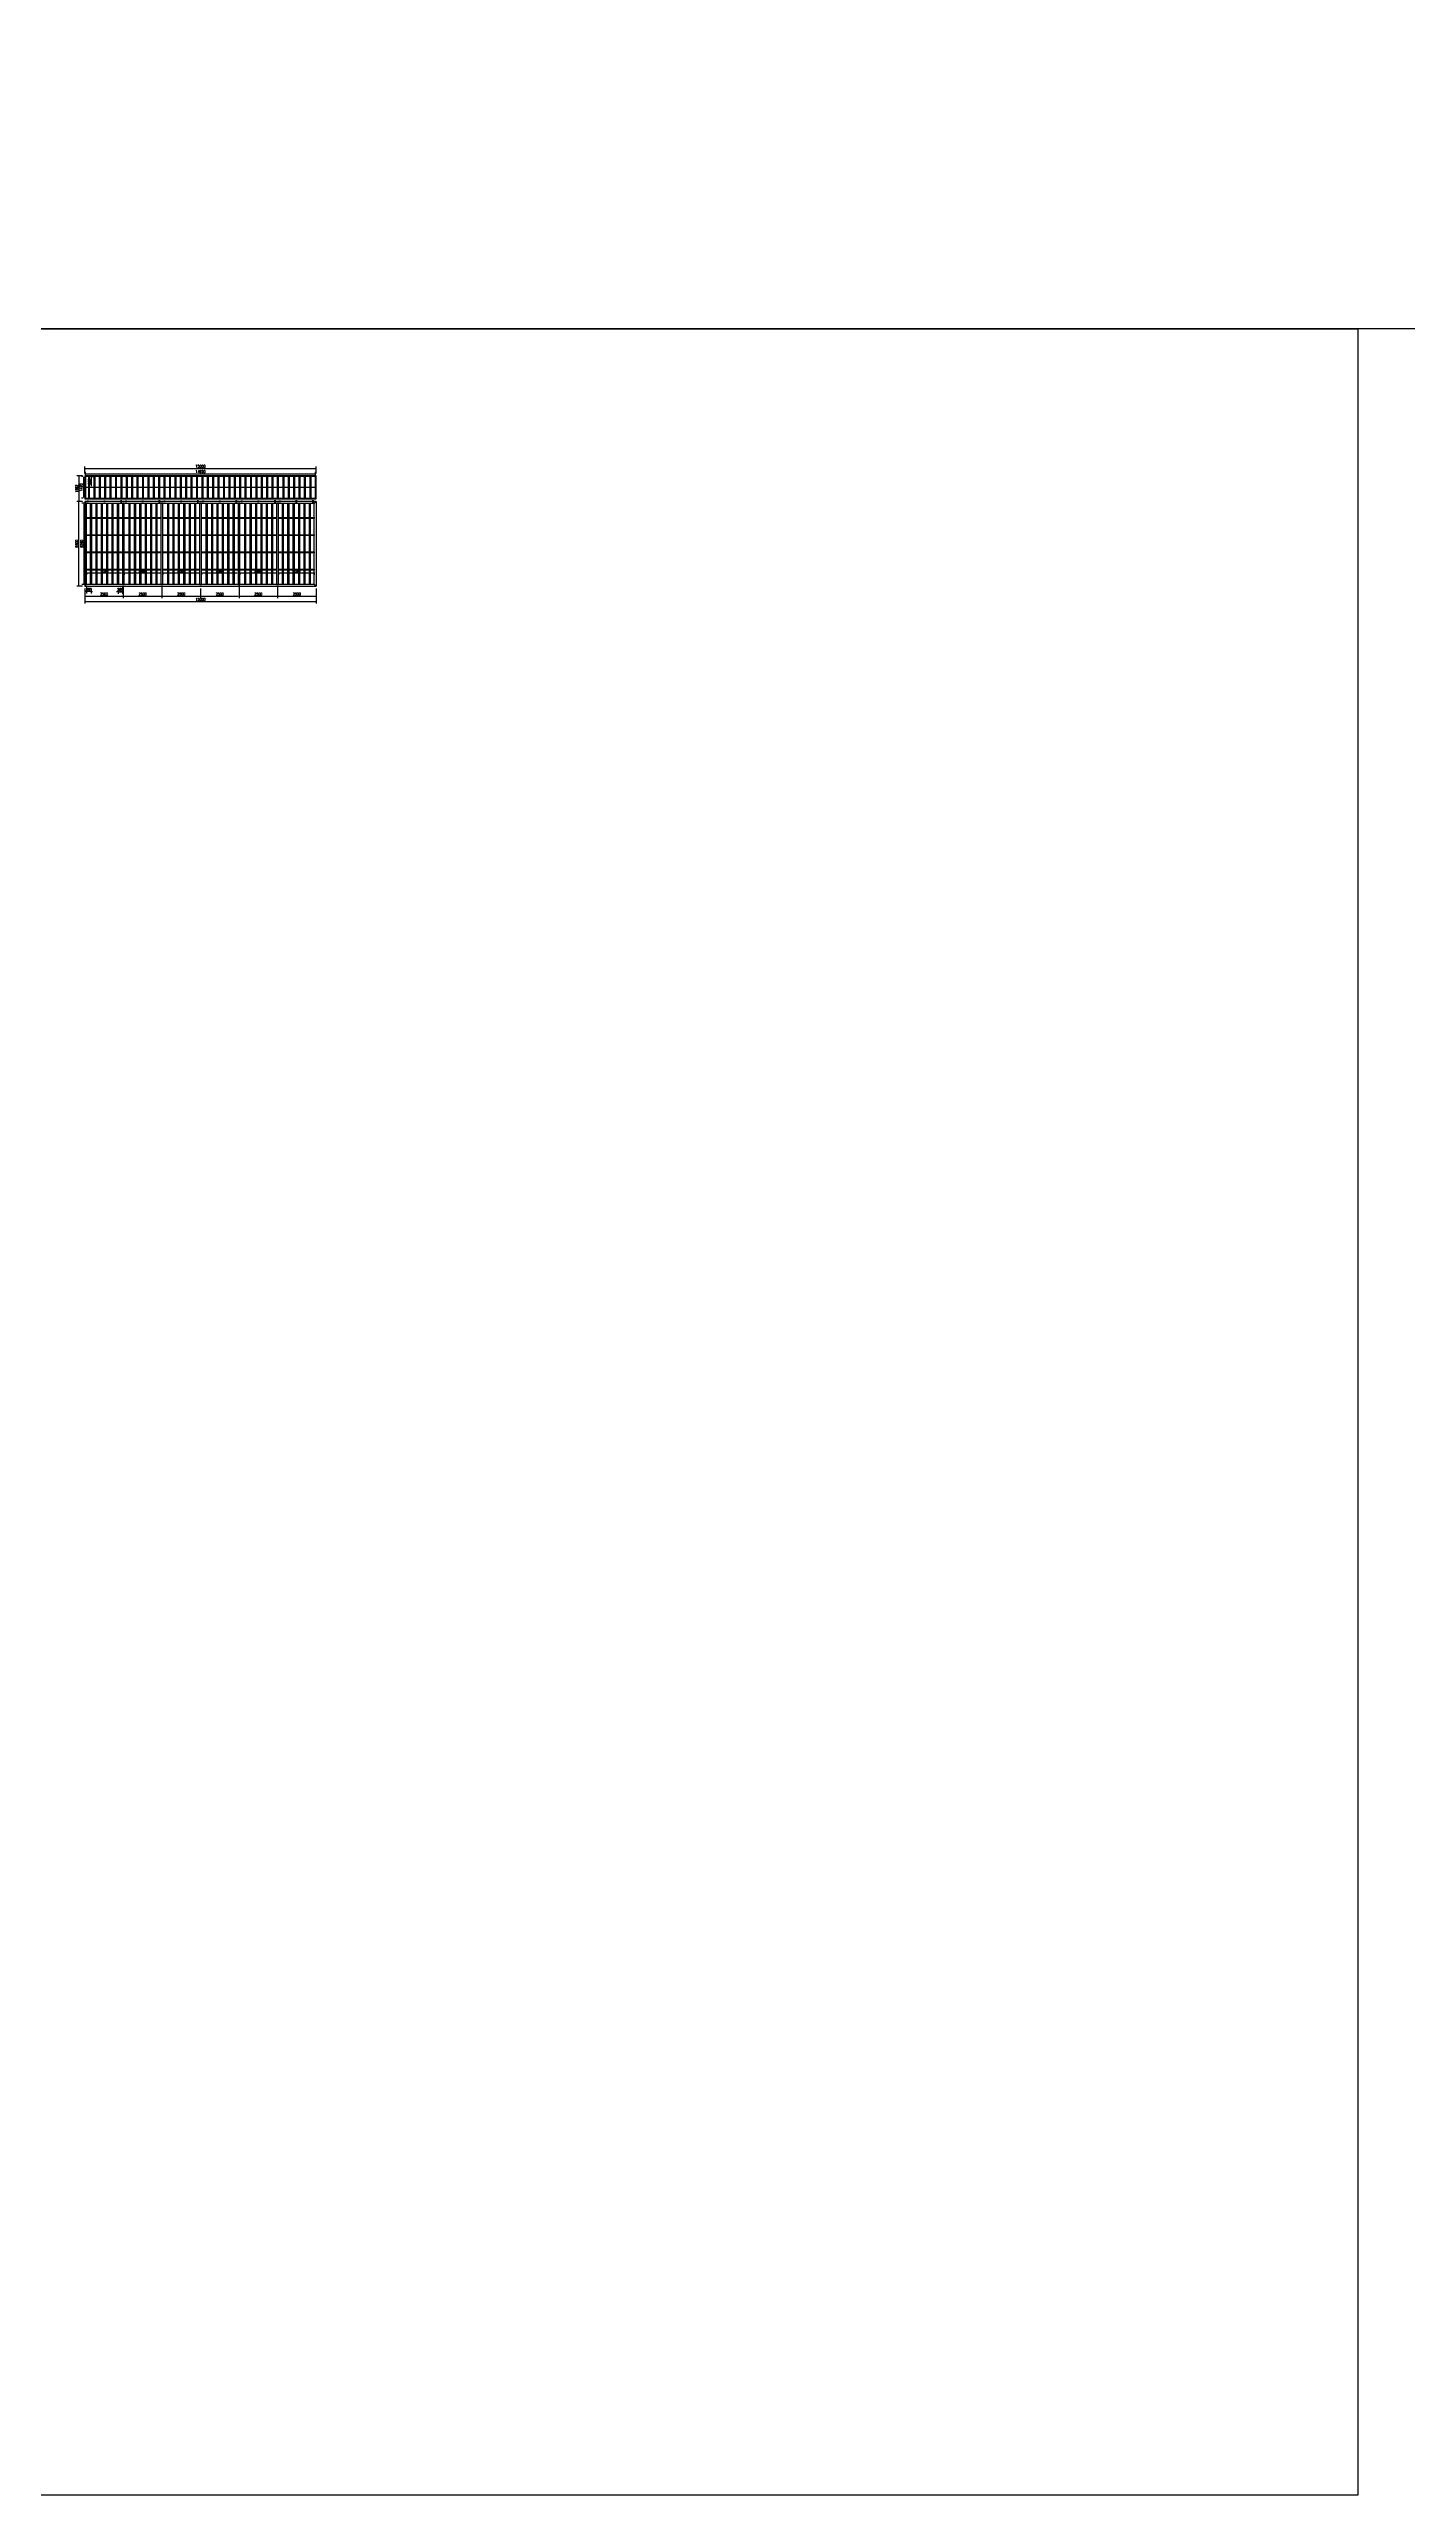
# Model space of a CAD drawing. Extents: x 833816 to 4746262, y -3629782 to -1973088.
# Drawn here: x 2510433 to 2598480, y -2713987 to -2555366 of the extents above; entities that cross this region are included whole.
import ezdxf

# ---------------------------------------------------------------- set-up
doc = ezdxf.new("R2010")
doc.units = 0
doc.header["$LTSCALE"] = 1000
doc.header["$MEASUREMENT"] = 0
doc.header["$PDMODE"] = 32
for name, color, linetype in [('L-TEXT文字标注', 7, 'Continuous'), ('W-STEEL_FRAME钢架', 3, 'Continuous'), ('W-STEEL_KEEL钢龙骨', 5, 'Continuous')]:
    doc.layers.add(name, color=color, linetype=linetype)
doc.styles.add('STANDARD_T3', font='simplex.shx', dxfattribs={"width": 0.7, "bigfont": 'gbcbig.shx'})
doc.dimstyles.new('W&&50', dxfattribs={"dimtxt": 175, "dimasz": 50, "dimexe": 125, "dimexo": 150, "dimgap": 50, "dimtad": 1, "dimdec": 0, "dimzin": 0, "dimdsep": 46, "dimtxsty": 'STANDARD_T3', "dimcen": 0.09, "dimclrd": 1, "dimclre": 1, "dimclrt": 7, "dimazin": 2, "dimtfac": 1, "dimtdec": 0, "dimtix": 1, "dimtmove": 2, "dimatfit": 3, "dimfxl": 100, "dimtolj": 1, "dimtzin": 0, "dimarcsym": 0})

# ---------------------------------------------------------------- blocks, each defined once
blk = doc.blocks.new('*D850')
at = {"layer": 'Defpoints', "color": 0, "transparency": 16777216}
for p in [(2512375, -2584708), (2512756, -2584708), (2512756, -2590208)]:
    blk.add_point(p, dxfattribs=at)
at = {"layer": 'W-STEEL_FRAME钢架', "color": 1, "lineweight": -2, "transparency": 16777216}
for p, q in [((2512606, -2584708), (2512250, -2584708)), ((2512375, -2590158), (2512375, -2584758)), ((2512606, -2590208), (2512250, -2590208))]:
    blk.add_line(p, q, dxfattribs=at)
at = {"layer": 'W-STEEL_FRAME钢架', "color": 1, "transparency": 16777216}
for points in [[(2512367, -2584758), (2512384, -2584758), (2512375, -2584708)], [(2512367, -2590158), (2512384, -2590158), (2512375, -2590208)]]:
    blk.add_solid(points, dxfattribs=at)
at = {"layer": 'W-STEEL_FRAME钢架', "color": 7, "transparency": 16777216, "insert": (2512238, -2587458), "char_height": 175, "attachment_point": 5, "rotation": 90, "style": 'STANDARD_T3'}
blk.add_mtext('\\A1;5500', dxfattribs=at)
blk = doc.blocks.new('*D851')
at = {"layer": 'Defpoints', "color": 0, "transparency": 16777216}
for p in [(2512876, -2590088), (2513161, -2590208), (2512876, -2590560)]:
    blk.add_point(p, dxfattribs=at)
at = {"layer": 'W-STEEL_FRAME钢架', "color": 1, "lineweight": -2, "transparency": 16777216}
for p, q in [((2512876, -2590238), (2512876, -2590685)), ((2512826, -2590560), (2512776, -2590560)), ((2513161, -2590560), (2512876, -2590560)), ((2513161, -2590358), (2513161, -2590685)), ((2513211, -2590560), (2513261, -2590560))]:
    blk.add_line(p, q, dxfattribs=at)
at = {"layer": 'W-STEEL_FRAME钢架', "color": 1, "transparency": 16777216}
for points in [[(2512826, -2590552), (2512826, -2590568), (2512876, -2590560)], [(2513211, -2590552), (2513211, -2590568), (2513161, -2590560)]]:
    blk.add_solid(points, dxfattribs=at)
at = {"layer": 'W-STEEL_FRAME钢架', "color": 7, "transparency": 16777216, "insert": (2513019, -2590422), "char_height": 175, "attachment_point": 5, "style": 'STANDARD_T3'}
blk.add_mtext('\\A1;285', dxfattribs=at)
blk = doc.blocks.new('*U846')
at = {"layer": 'W-STEEL_FRAME钢架'}
blk.add_lwpolyline([(-20, 710), (20, 710), (20, -710), (-20, -710)], close=True, dxfattribs=at)
blk = doc.blocks.new('*U847')
at = {"layer": 'W-STEEL_FRAME钢架', "color": 0, "linetype": 'ByBlock', "lineweight": -2, "transparency": 16777216}
for p in [(0, 0), (350, 0), (700, 0), (1050, 0), (1400, 0), (1750, 0), (2100, 0), (2450, 0), (2800, 0), (3150, 0), (3500, 0), (3850, 0), (4200, 0), (4550, 0), (4900, 0), (5250, 0), (5600, 0), (5950, 0), (6300, 0), (6650, 0), (7000, 0), (7350, 0), (7700, 0), (8050, 0), (8400, 0), (8750, 0), (9100, 0), (9450, 0), (9800, 0), (10150, 0), (10500, 0), (10850, 0), (11200, 0), (11550, 0), (11900, 0), (12250, 0), (12600, 0), (12950, 0), (13300, 0), (13650, 0), (14000, 0), (14350, 0)]:
    blk.add_blockref('*U846', p, dxfattribs=at)
blk = doc.blocks.new('*D855')
at = {"layer": 'Defpoints', "color": 0, "transparency": 16777216}
for p in [(2512756, -2583046), (2512375, -2584708), (2512756, -2584708)]:
    blk.add_point(p, dxfattribs=at)
at = {"layer": 'W-STEEL_FRAME钢架', "color": 1, "lineweight": -2, "transparency": 16777216}
for p, q in [((2512606, -2583046), (2512250, -2583046)), ((2512375, -2583096), (2512375, -2584658)), ((2512606, -2584708), (2512250, -2584708))]:
    blk.add_line(p, q, dxfattribs=at)
at = {"layer": 'W-STEEL_FRAME钢架', "color": 1, "transparency": 16777216}
for points in [[(2512367, -2583096), (2512384, -2583096), (2512375, -2583046)], [(2512367, -2584658), (2512384, -2584658), (2512375, -2584708)]]:
    blk.add_solid(points, dxfattribs=at)
at = {"layer": 'W-STEEL_FRAME钢架', "color": 7, "transparency": 16777216, "insert": (2512238, -2583877), "char_height": 175, "attachment_point": 5, "rotation": 90, "style": 'STANDARD_T3'}
blk.add_mtext('\\A1;1662', dxfattribs=at)
blk = doc.blocks.new('*D856')
at = {"layer": 'Defpoints', "color": 0, "transparency": 16777216}
for p in [(2512756, -2583046), (2527756, -2582564), (2527756, -2583046)]:
    blk.add_point(p, dxfattribs=at)
at = {"layer": 'W-STEEL_FRAME钢架', "color": 1, "lineweight": -2, "transparency": 16777216}
for p, q in [((2512756, -2582896), (2512756, -2582439)), ((2512806, -2582564), (2527706, -2582564)), ((2527756, -2582896), (2527756, -2582439))]:
    blk.add_line(p, q, dxfattribs=at)
at = {"layer": 'W-STEEL_FRAME钢架', "color": 1, "transparency": 16777216}
for points in [[(2512806, -2582556), (2512806, -2582573), (2512756, -2582564)], [(2527706, -2582556), (2527706, -2582573), (2527756, -2582564)]]:
    blk.add_solid(points, dxfattribs=at)
at = {"layer": 'W-STEEL_FRAME钢架', "color": 7, "transparency": 16777216, "insert": (2520256, -2582427), "char_height": 175, "attachment_point": 5, "style": 'STANDARD_T3'}
blk.add_mtext('\\A1;15000', dxfattribs=at)
blk = doc.blocks.new('*D857')
at = {"layer": 'Defpoints', "color": 0, "transparency": 16777216}
for p in [(2512756, -2590208), (2515256, -2590088), (2515256, -2590850)]:
    blk.add_point(p, dxfattribs=at)
at = {"layer": 'W-STEEL_FRAME钢架', "color": 1, "lineweight": -2, "transparency": 16777216}
for p, q in [((2515256, -2590238), (2515256, -2590975)), ((2512756, -2590358), (2512756, -2590975)), ((2512806, -2590850), (2515206, -2590850))]:
    blk.add_line(p, q, dxfattribs=at)
at = {"layer": 'W-STEEL_FRAME钢架', "color": 1, "transparency": 16777216}
for points in [[(2512806, -2590842), (2512806, -2590859), (2512756, -2590850)], [(2515206, -2590842), (2515206, -2590859), (2515256, -2590850)]]:
    blk.add_solid(points, dxfattribs=at)
at = {"layer": 'W-STEEL_FRAME钢架', "color": 7, "transparency": 16777216, "insert": (2514006, -2590713), "char_height": 175, "attachment_point": 5, "style": 'STANDARD_T3'}
blk.add_mtext('\\A1;2500', dxfattribs=at)
blk = doc.blocks.new('*D858')
at = {"layer": 'Defpoints', "color": 0, "transparency": 16777216}
for p in [(2515256, -2590088), (2517756, -2590088), (2517756, -2590850)]:
    blk.add_point(p, dxfattribs=at)
at = {"layer": 'W-STEEL_FRAME钢架', "color": 1, "lineweight": -2, "transparency": 16777216}
for p, q in [((2515256, -2590238), (2515256, -2590975)), ((2517756, -2590238), (2517756, -2590975)), ((2515306, -2590850), (2517706, -2590850))]:
    blk.add_line(p, q, dxfattribs=at)
at = {"layer": 'W-STEEL_FRAME钢架', "color": 1, "transparency": 16777216}
for points in [[(2515306, -2590842), (2515306, -2590859), (2515256, -2590850)], [(2517706, -2590842), (2517706, -2590859), (2517756, -2590850)]]:
    blk.add_solid(points, dxfattribs=at)
at = {"layer": 'W-STEEL_FRAME钢架', "color": 7, "transparency": 16777216, "insert": (2516506, -2590713), "char_height": 175, "attachment_point": 5, "style": 'STANDARD_T3'}
blk.add_mtext('\\A1;2500', dxfattribs=at)
blk = doc.blocks.new('*D852')
at = {"layer": 'Defpoints', "color": 0, "transparency": 16777216}
for p in [(2514911, -2590208), (2515196, -2590088), (2515196, -2590569)]:
    blk.add_point(p, dxfattribs=at)
at = {"layer": 'W-STEEL_FRAME钢架', "color": 1, "lineweight": -2, "transparency": 16777216}
for p, q in [((2515196, -2590238), (2515196, -2590694)), ((2514861, -2590569), (2514811, -2590569)), ((2514911, -2590358), (2514911, -2590694)), ((2514911, -2590569), (2515196, -2590569)), ((2515246, -2590569), (2515296, -2590569))]:
    blk.add_line(p, q, dxfattribs=at)
at = {"layer": 'W-STEEL_FRAME钢架', "color": 1, "transparency": 16777216}
for points in [[(2514861, -2590560), (2514861, -2590577), (2514911, -2590569)], [(2515246, -2590560), (2515246, -2590577), (2515196, -2590569)]]:
    blk.add_solid(points, dxfattribs=at)
at = {"layer": 'W-STEEL_FRAME钢架', "color": 7, "transparency": 16777216, "insert": (2515054, -2590431), "char_height": 175, "attachment_point": 5, "style": 'STANDARD_T3'}
blk.add_mtext('\\A1;285', dxfattribs=at)
blk = doc.blocks.new('*D859')
at = {"layer": 'Defpoints', "color": 0, "transparency": 16777216}
for p in [(2517756, -2590088), (2520256, -2590208), (2520256, -2590850)]:
    blk.add_point(p, dxfattribs=at)
at = {"layer": 'W-STEEL_FRAME钢架', "color": 1, "lineweight": -2, "transparency": 16777216}
for p, q in [((2517756, -2590238), (2517756, -2590975)), ((2517806, -2590850), (2520206, -2590850)), ((2520256, -2590358), (2520256, -2590975))]:
    blk.add_line(p, q, dxfattribs=at)
at = {"layer": 'W-STEEL_FRAME钢架', "color": 1, "transparency": 16777216}
for points in [[(2517806, -2590842), (2517806, -2590859), (2517756, -2590850)], [(2520206, -2590842), (2520206, -2590859), (2520256, -2590850)]]:
    blk.add_solid(points, dxfattribs=at)
at = {"layer": 'W-STEEL_FRAME钢架', "color": 7, "transparency": 16777216, "insert": (2519006, -2590713), "char_height": 175, "attachment_point": 5, "style": 'STANDARD_T3'}
blk.add_mtext('\\A1;2500', dxfattribs=at)
blk = doc.blocks.new('*D860')
at = {"layer": 'Defpoints', "color": 0, "transparency": 16777216}
for p in [(2520256, -2590208), (2522756, -2589088), (2522756, -2590850)]:
    blk.add_point(p, dxfattribs=at)
at = {"layer": 'W-STEEL_FRAME钢架', "color": 1, "lineweight": -2, "transparency": 16777216}
for p, q in [((2522756, -2589238), (2522756, -2590975)), ((2520256, -2590358), (2520256, -2590975)), ((2520306, -2590850), (2522706, -2590850))]:
    blk.add_line(p, q, dxfattribs=at)
at = {"layer": 'W-STEEL_FRAME钢架', "color": 1, "transparency": 16777216}
for points in [[(2520306, -2590842), (2520306, -2590859), (2520256, -2590850)], [(2522706, -2590842), (2522706, -2590859), (2522756, -2590850)]]:
    blk.add_solid(points, dxfattribs=at)
at = {"layer": 'W-STEEL_FRAME钢架', "color": 7, "transparency": 16777216, "insert": (2521506, -2590713), "char_height": 175, "attachment_point": 5, "style": 'STANDARD_T3'}
blk.add_mtext('\\A1;2500', dxfattribs=at)
blk = doc.blocks.new('*D861')
at = {"layer": 'Defpoints', "color": 0, "transparency": 16777216}
for p in [(2522756, -2590088), (2525256, -2590088), (2525256, -2590850)]:
    blk.add_point(p, dxfattribs=at)
at = {"layer": 'W-STEEL_FRAME钢架', "color": 1, "lineweight": -2, "transparency": 16777216}
for p, q in [((2522756, -2590238), (2522756, -2590975)), ((2525256, -2590238), (2525256, -2590975)), ((2522806, -2590850), (2525206, -2590850))]:
    blk.add_line(p, q, dxfattribs=at)
at = {"layer": 'W-STEEL_FRAME钢架', "color": 1, "transparency": 16777216}
for points in [[(2522806, -2590842), (2522806, -2590859), (2522756, -2590850)], [(2525206, -2590842), (2525206, -2590859), (2525256, -2590850)]]:
    blk.add_solid(points, dxfattribs=at)
at = {"layer": 'W-STEEL_FRAME钢架', "color": 7, "transparency": 16777216, "insert": (2524006, -2590713), "char_height": 175, "attachment_point": 5, "style": 'STANDARD_T3'}
blk.add_mtext('\\A1;2500', dxfattribs=at)
blk = doc.blocks.new('*D862')
at = {"layer": 'Defpoints', "color": 0, "transparency": 16777216}
for p in [(2525256, -2590088), (2527756, -2590208), (2527756, -2590850)]:
    blk.add_point(p, dxfattribs=at)
at = {"layer": 'W-STEEL_FRAME钢架', "color": 1, "lineweight": -2, "transparency": 16777216}
for p, q in [((2525256, -2590238), (2525256, -2590975)), ((2525306, -2590850), (2527706, -2590850)), ((2527756, -2590358), (2527756, -2590975))]:
    blk.add_line(p, q, dxfattribs=at)
at = {"layer": 'W-STEEL_FRAME钢架', "color": 1, "transparency": 16777216}
for points in [[(2525306, -2590842), (2525306, -2590859), (2525256, -2590850)], [(2527706, -2590842), (2527706, -2590859), (2527756, -2590850)]]:
    blk.add_solid(points, dxfattribs=at)
at = {"layer": 'W-STEEL_FRAME钢架', "color": 7, "transparency": 16777216, "insert": (2526506, -2590713), "char_height": 175, "attachment_point": 5, "style": 'STANDARD_T3'}
blk.add_mtext('\\A1;2500', dxfattribs=at)
blk = doc.blocks.new('*D853')
at = {"layer": 'Defpoints', "color": 0, "transparency": 16777216}
for p in [(2512756, -2590208), (2527756, -2590208), (2527756, -2591198)]:
    blk.add_point(p, dxfattribs=at)
at = {"layer": 'W-STEEL_FRAME钢架', "color": 1, "lineweight": -2, "transparency": 16777216}
for p, q in [((2512756, -2590358), (2512756, -2591323)), ((2512806, -2591198), (2527706, -2591198)), ((2527756, -2590358), (2527756, -2591323))]:
    blk.add_line(p, q, dxfattribs=at)
at = {"layer": 'W-STEEL_FRAME钢架', "color": 1, "transparency": 16777216}
for points in [[(2512806, -2591190), (2512806, -2591206), (2512756, -2591198)], [(2527706, -2591190), (2527706, -2591206), (2527756, -2591198)]]:
    blk.add_solid(points, dxfattribs=at)
at = {"layer": 'W-STEEL_FRAME钢架', "color": 7, "transparency": 16777216, "insert": (2520256, -2591060), "char_height": 175, "attachment_point": 5, "style": 'STANDARD_T3'}
blk.add_mtext('\\A1;15000', dxfattribs=at)
blk = doc.blocks.new('*D863')
at = {"layer": 'Defpoints', "color": 0, "transparency": 16777216}
for p in [(2512796, -2583086), (2512666, -2584506), (2512796, -2584506)]:
    blk.add_point(p, dxfattribs=at)
at = {"layer": 'W-STEEL_FRAME钢架', "color": 1, "lineweight": -2, "transparency": 16777216}
for p, q in [((2512646, -2583086), (2512541, -2583086)), ((2512666, -2583136), (2512666, -2584456)), ((2512646, -2584506), (2512541, -2584506))]:
    blk.add_line(p, q, dxfattribs=at)
at = {"layer": 'W-STEEL_FRAME钢架', "color": 1, "transparency": 16777216}
for points in [[(2512657, -2583136), (2512674, -2583136), (2512666, -2583086)], [(2512657, -2584456), (2512674, -2584456), (2512666, -2584506)]]:
    blk.add_solid(points, dxfattribs=at)
at = {"layer": 'W-STEEL_FRAME钢架', "color": 7, "transparency": 16777216, "insert": (2512528, -2583796), "char_height": 175, "attachment_point": 5, "rotation": 90, "style": 'STANDARD_T3'}
blk.add_mtext('\\A1;1420', dxfattribs=at)
blk = doc.blocks.new('*D864')
at = {"layer": 'Defpoints', "color": 0, "transparency": 16777216}
for p in [(2513051, -2583086), (2513051, -2583776), (2513201, -2583086)]:
    blk.add_point(p, dxfattribs=at)
at = {"layer": 'W-STEEL_FRAME钢架', "color": 1, "lineweight": -2, "transparency": 16777216}
for p, q in [((2513201, -2583086), (2513326, -2583086)), ((2513201, -2583726), (2513201, -2583136)), ((2513201, -2583776), (2513326, -2583776))]:
    blk.add_line(p, q, dxfattribs=at)
at = {"layer": 'W-STEEL_FRAME钢架', "color": 1, "transparency": 16777216}
for points in [[(2513192, -2583136), (2513209, -2583136), (2513201, -2583086)], [(2513192, -2583726), (2513209, -2583726), (2513201, -2583776)]]:
    blk.add_solid(points, dxfattribs=at)
at = {"layer": 'W-STEEL_FRAME钢架', "color": 7, "transparency": 16777216, "insert": (2513063, -2583431), "char_height": 175, "attachment_point": 5, "rotation": 90, "style": 'STANDARD_T3'}
blk.add_mtext('\\A1;690', dxfattribs=at)
blk = doc.blocks.new('*D865')
at = {"layer": 'Defpoints', "color": 0, "transparency": 16777216}
for p in [(2512796, -2583816), (2527716, -2582910), (2527716, -2583816)]:
    blk.add_point(p, dxfattribs=at)
at = {"layer": 'W-STEEL_FRAME钢架', "color": 1, "lineweight": -2, "transparency": 16777216}
for p, q in [((2512796, -2583666), (2512796, -2582785)), ((2512846, -2582910), (2527666, -2582910)), ((2527716, -2583666), (2527716, -2582785))]:
    blk.add_line(p, q, dxfattribs=at)
at = {"layer": 'W-STEEL_FRAME钢架', "color": 1, "transparency": 16777216}
for points in [[(2512846, -2582902), (2512846, -2582919), (2512796, -2582910)], [(2527666, -2582902), (2527666, -2582919), (2527716, -2582910)]]:
    blk.add_solid(points, dxfattribs=at)
at = {"layer": 'W-STEEL_FRAME钢架', "color": 7, "transparency": 16777216, "insert": (2520256, -2582773), "char_height": 175, "attachment_point": 5, "style": 'STANDARD_T3'}
blk.add_mtext('\\A1;14920', dxfattribs=at)
blk = doc.blocks.new('*D866')
at = {"layer": 'Defpoints', "color": 0, "transparency": 16777216}
for p in [(2512876, -2584828), (2512696, -2590088), (2512876, -2590088)]:
    blk.add_point(p, dxfattribs=at)
at = {"layer": 'W-STEEL_FRAME钢架', "color": 1, "lineweight": -2, "transparency": 16777216}
for p, q in [((2512726, -2584828), (2512571, -2584828)), ((2512696, -2584878), (2512696, -2590038)), ((2512726, -2590088), (2512571, -2590088))]:
    blk.add_line(p, q, dxfattribs=at)
at = {"layer": 'W-STEEL_FRAME钢架', "color": 1, "transparency": 16777216}
for points in [[(2512687, -2584878), (2512704, -2584878), (2512696, -2584828)], [(2512687, -2590038), (2512704, -2590038), (2512696, -2590088)]]:
    blk.add_solid(points, dxfattribs=at)
at = {"layer": 'W-STEEL_FRAME钢架', "color": 7, "transparency": 16777216, "insert": (2512558, -2587458), "char_height": 175, "attachment_point": 5, "rotation": 90, "style": 'STANDARD_T3'}
blk.add_mtext('\\A1;5260', dxfattribs=at)
blk = doc.blocks.new('*D854')
at = {"layer": 'Defpoints', "color": 0, "transparency": 16777216}
for p in [(2512876, -2589168), (2515196, -2589168), (2515196, -2589347)]:
    blk.add_point(p, dxfattribs=at)
at = {"layer": 'W-STEEL_FRAME钢架', "color": 1, "lineweight": -2, "transparency": 16777216}
for p, q in [((2512876, -2589318), (2512876, -2589472)), ((2512926, -2589347), (2515146, -2589347)), ((2515196, -2589318), (2515196, -2589472))]:
    blk.add_line(p, q, dxfattribs=at)
at = {"layer": 'W-STEEL_FRAME钢架', "color": 1, "transparency": 16777216}
for points in [[(2512926, -2589339), (2512926, -2589355), (2512876, -2589347)], [(2515146, -2589339), (2515146, -2589355), (2515196, -2589347)]]:
    blk.add_solid(points, dxfattribs=at)
at = {"layer": 'W-STEEL_FRAME钢架', "color": 7, "transparency": 16777216, "insert": (2514036, -2589209), "char_height": 175, "attachment_point": 5, "style": 'STANDARD_T3'}
blk.add_mtext('\\A1;2320', dxfattribs=at)
blk = doc.blocks.new('*D867')
at = {"layer": 'Defpoints', "color": 0, "transparency": 16777216}
for p in [(2515316, -2589168), (2517696, -2589168), (2517696, -2589347)]:
    blk.add_point(p, dxfattribs=at)
at = {"layer": 'W-STEEL_FRAME钢架', "color": 1, "lineweight": -2, "transparency": 16777216}
for p, q in [((2515316, -2589318), (2515316, -2589472)), ((2515366, -2589347), (2517646, -2589347)), ((2517696, -2589318), (2517696, -2589472))]:
    blk.add_line(p, q, dxfattribs=at)
at = {"layer": 'W-STEEL_FRAME钢架', "color": 1, "transparency": 16777216}
for points in [[(2515366, -2589339), (2515366, -2589355), (2515316, -2589347)], [(2517646, -2589339), (2517646, -2589355), (2517696, -2589347)]]:
    blk.add_solid(points, dxfattribs=at)
at = {"layer": 'W-STEEL_FRAME钢架', "color": 7, "transparency": 16777216, "insert": (2516506, -2589209), "char_height": 175, "attachment_point": 5, "style": 'STANDARD_T3'}
blk.add_mtext('\\A1;2380', dxfattribs=at)
blk = doc.blocks.new('*D869')
at = {"layer": 'Defpoints', "color": 0, "transparency": 16777216}
for p in [(2517816, -2589168), (2520196, -2589168), (2520196, -2589347)]:
    blk.add_point(p, dxfattribs=at)
at = {"layer": 'W-STEEL_FRAME钢架', "color": 1, "lineweight": -2, "transparency": 16777216}
for p, q in [((2517816, -2589318), (2517816, -2589472)), ((2517866, -2589347), (2520146, -2589347)), ((2520196, -2589318), (2520196, -2589472))]:
    blk.add_line(p, q, dxfattribs=at)
at = {"layer": 'W-STEEL_FRAME钢架', "color": 1, "transparency": 16777216}
for points in [[(2517866, -2589339), (2517866, -2589355), (2517816, -2589347)], [(2520146, -2589339), (2520146, -2589355), (2520196, -2589347)]]:
    blk.add_solid(points, dxfattribs=at)
at = {"layer": 'W-STEEL_FRAME钢架', "color": 7, "transparency": 16777216, "insert": (2519006, -2589209), "char_height": 175, "attachment_point": 5, "style": 'STANDARD_T3'}
blk.add_mtext('\\A1;2380', dxfattribs=at)
blk = doc.blocks.new('*D870')
at = {"layer": 'Defpoints', "color": 0, "transparency": 16777216}
for p in [(2520316, -2589168), (2522696, -2589168), (2522696, -2589347)]:
    blk.add_point(p, dxfattribs=at)
at = {"layer": 'W-STEEL_FRAME钢架', "color": 1, "lineweight": -2, "transparency": 16777216}
for p, q in [((2520316, -2589318), (2520316, -2589472)), ((2520366, -2589347), (2522646, -2589347)), ((2522696, -2589318), (2522696, -2589472))]:
    blk.add_line(p, q, dxfattribs=at)
at = {"layer": 'W-STEEL_FRAME钢架', "color": 1, "transparency": 16777216}
for points in [[(2520366, -2589339), (2520366, -2589355), (2520316, -2589347)], [(2522646, -2589339), (2522646, -2589355), (2522696, -2589347)]]:
    blk.add_solid(points, dxfattribs=at)
at = {"layer": 'W-STEEL_FRAME钢架', "color": 7, "transparency": 16777216, "insert": (2521506, -2589209), "char_height": 175, "attachment_point": 5, "style": 'STANDARD_T3'}
blk.add_mtext('\\A1;2380', dxfattribs=at)
blk = doc.blocks.new('*D871')
at = {"layer": 'Defpoints', "color": 0, "transparency": 16777216}
for p in [(2522816, -2589168), (2525196, -2589168), (2525196, -2589347)]:
    blk.add_point(p, dxfattribs=at)
at = {"layer": 'W-STEEL_FRAME钢架', "color": 1, "lineweight": -2, "transparency": 16777216}
for p, q in [((2522816, -2589318), (2522816, -2589472)), ((2522866, -2589347), (2525146, -2589347)), ((2525196, -2589318), (2525196, -2589472))]:
    blk.add_line(p, q, dxfattribs=at)
at = {"layer": 'W-STEEL_FRAME钢架', "color": 1, "transparency": 16777216}
for points in [[(2522866, -2589339), (2522866, -2589355), (2522816, -2589347)], [(2525146, -2589339), (2525146, -2589355), (2525196, -2589347)]]:
    blk.add_solid(points, dxfattribs=at)
at = {"layer": 'W-STEEL_FRAME钢架', "color": 7, "transparency": 16777216, "insert": (2524006, -2589209), "char_height": 175, "attachment_point": 5, "style": 'STANDARD_T3'}
blk.add_mtext('\\A1;2380', dxfattribs=at)
blk = doc.blocks.new('*D872')
at = {"layer": 'Defpoints', "color": 0, "transparency": 16777216}
for p in [(2525316, -2589168), (2527636, -2589168), (2527636, -2589347)]:
    blk.add_point(p, dxfattribs=at)
at = {"layer": 'W-STEEL_FRAME钢架', "color": 1, "lineweight": -2, "transparency": 16777216}
for p, q in [((2525316, -2589318), (2525316, -2589472)), ((2525366, -2589347), (2527586, -2589347)), ((2527636, -2589318), (2527636, -2589472))]:
    blk.add_line(p, q, dxfattribs=at)
at = {"layer": 'W-STEEL_FRAME钢架', "color": 1, "transparency": 16777216}
for points in [[(2525366, -2589339), (2525366, -2589355), (2525316, -2589347)], [(2527586, -2589339), (2527586, -2589355), (2527636, -2589347)]]:
    blk.add_solid(points, dxfattribs=at)
at = {"layer": 'W-STEEL_FRAME钢架', "color": 7, "transparency": 16777216, "insert": (2526476, -2589209), "char_height": 175, "attachment_point": 5, "style": 'STANDARD_T3'}
blk.add_mtext('\\A1;2320', dxfattribs=at)

msp = doc.modelspace()

# ---------------------------------------------------------------- linework, layer by layer
msp.add_lwpolyline([(2429488.8, -2056727.9), (3067675.9, -2056727.9), (3067675.9, -2573506.2), (2429488.8, -2573506.2)], close=True)
at = {"layer": 'L-TEXT文字标注'}
for points in [[(2429488.8, -2573506.2), (2595289.1, -2573506.2), (2595289.1, -2713987.2), (2429488.8, -2713987.2)], [(2512906.4, -2584678.1), (2513006.4, -2584678.1), (2513006.4, -2584738.1), (2512906.4, -2584738.1)], [(2513986.4, -2584678.1), (2514086.4, -2584678.1), (2514086.4, -2584738.1), (2513986.4, -2584738.1)], [(2515166.4, -2584678.1), (2515066.4, -2584678.1), (2515066.4, -2584738.1), (2515166.4, -2584738.1)], [(2515376.4, -2584678.1), (2515476.4, -2584678.1), (2515476.4, -2584738.1), (2515376.4, -2584738.1)], [(2516456.4, -2584678.1), (2516556.4, -2584678.1), (2516556.4, -2584738.1), (2516456.4, -2584738.1)], [(2517636.4, -2584678.1), (2517536.4, -2584678.1), (2517536.4, -2584738.1), (2517636.4, -2584738.1)], [(2517876.4, -2584678.1), (2517976.4, -2584678.1), (2517976.4, -2584738.1), (2517876.4, -2584738.1)], [(2518956.4, -2584678.1), (2519056.4, -2584678.1), (2519056.4, -2584738.1), (2518956.4, -2584738.1)], [(2520136.4, -2584678.1), (2520036.4, -2584678.1), (2520036.4, -2584738.1), (2520136.4, -2584738.1)], [(2520376.4, -2584678.1), (2520476.4, -2584678.1), (2520476.4, -2584738.1), (2520376.4, -2584738.1)], [(2521456.4, -2584678.1), (2521556.4, -2584678.1), (2521556.4, -2584738.1), (2521456.4, -2584738.1)], [(2522636.4, -2584678.1), (2522536.4, -2584678.1), (2522536.4, -2584738.1), (2522636.4, -2584738.1)], [(2522876.4, -2584678.1), (2522976.4, -2584678.1), (2522976.4, -2584738.1), (2522876.4, -2584738.1)], [(2523956.4, -2584678.1), (2524056.4, -2584678.1), (2524056.4, -2584738.1), (2523956.4, -2584738.1)], [(2525136.4, -2584678.1), (2525036.4, -2584678.1), (2525036.4, -2584738.1), (2525136.4, -2584738.1)], [(2525346.4, -2584678.1), (2525446.4, -2584678.1), (2525446.4, -2584738.1), (2525346.4, -2584738.1)], [(2526526.4, -2584678.1), (2526426.4, -2584678.1), (2526426.4, -2584738.1), (2526526.4, -2584738.1)], [(2527606.4, -2584678.1), (2527506.4, -2584678.1), (2527506.4, -2584738.1), (2527606.4, -2584738.1)]]:
    msp.add_lwpolyline(points, close=True, dxfattribs=at)
at = {"layer": 'W-STEEL_FRAME钢架'}
for points in [[(2512756.4, -2584546.1), (2527756.4, -2584546.1), (2527756.4, -2583046.1), (2512756.4, -2583046.1)], [(2512796.4, -2584506.1), (2527716.4, -2584506.1), (2527716.4, -2583086.1), (2512796.4, -2583086.1)], [(2512796.4, -2583816.1), (2512796.4, -2583776.1), (2527716.4, -2583776.1), (2527716.4, -2583816.1)], [(2512756.4, -2590208.1), (2512876.4, -2590088.1), (2512876.4, -2584828.1), (2512756.4, -2584708.1)], [(2527636.4, -2584828.1), (2527756.4, -2584708.1), (2512756.4, -2584708.1), (2512876.4, -2584828.1)], [(2515196.4, -2590088.1), (2515316.4, -2590088.1), (2515316.4, -2584828.1), (2515196.4, -2584828.1)], [(2517696.4, -2590088.1), (2517816.4, -2590088.1), (2517816.4, -2584828.1), (2517696.4, -2584828.1)], [(2520196.4, -2590088.1), (2520316.4, -2590088.1), (2520316.4, -2584828.1), (2520196.4, -2584828.1)], [(2522696.4, -2590088.1), (2522816.4, -2590088.1), (2522816.4, -2584828.1), (2522696.4, -2584828.1)], [(2525196.4, -2590088.1), (2525316.4, -2590088.1), (2525316.4, -2584828.1), (2525196.4, -2584828.1)], [(2527756.4, -2590208.1), (2527636.4, -2590088.1), (2527636.4, -2584828.1), (2527756.4, -2584708.1)], [(2512876.4, -2585808.1), (2512876.4, -2585748.1), (2515196.4, -2585748.1), (2515196.4, -2585808.1)], [(2512876.4, -2586928.1), (2512876.4, -2586868.1), (2515196.4, -2586868.1), (2515196.4, -2586928.1)], [(2515316.4, -2585808.1), (2515316.4, -2585748.1), (2517696.4, -2585748.1), (2517696.4, -2585808.1)], [(2515316.4, -2586928.1), (2515316.4, -2586868.1), (2517696.4, -2586868.1), (2517696.4, -2586928.1)], [(2517816.4, -2585808.1), (2517816.4, -2585748.1), (2520196.4, -2585748.1), (2520196.4, -2585808.1)], [(2517816.4, -2586928.1), (2517816.4, -2586868.1), (2520196.4, -2586868.1), (2520196.4, -2586928.1)], [(2520316.4, -2585808.1), (2520316.4, -2585748.1), (2522696.4, -2585748.1), (2522696.4, -2585808.1)], [(2520316.4, -2586928.1), (2520316.4, -2586868.1), (2522696.4, -2586868.1), (2522696.4, -2586928.1)], [(2522816.4, -2585808.1), (2522816.4, -2585748.1), (2525196.4, -2585748.1), (2525196.4, -2585808.1)], [(2522816.4, -2586928.1), (2522816.4, -2586868.1), (2525196.4, -2586868.1), (2525196.4, -2586928.1)], [(2525316.4, -2585808.1), (2525316.4, -2585748.1), (2527636.4, -2585748.1), (2527636.4, -2585808.1)], [(2525316.4, -2586928.1), (2525316.4, -2586868.1), (2527636.4, -2586868.1), (2527636.4, -2586928.1)], [(2512876.4, -2588048.1), (2512876.4, -2587988.1), (2515196.4, -2587988.1), (2515196.4, -2588048.1)], [(2515316.4, -2588048.1), (2515316.4, -2587988.1), (2517696.4, -2587988.1), (2517696.4, -2588048.1)], [(2517816.4, -2588048.1), (2517816.4, -2587988.1), (2520196.4, -2587988.1), (2520196.4, -2588048.1)], [(2520316.4, -2588048.1), (2520316.4, -2587988.1), (2522696.4, -2587988.1), (2522696.4, -2588048.1)], [(2522816.4, -2588048.1), (2522816.4, -2587988.1), (2525196.4, -2587988.1), (2525196.4, -2588048.1)], [(2525316.4, -2588048.1), (2525316.4, -2587988.1), (2527636.4, -2587988.1), (2527636.4, -2588048.1)], [(2527756.4, -2590208.1), (2527636.4, -2590088.1), (2512876.4, -2590088.1), (2512756.4, -2590208.1)], [(2512876.4, -2589168.1), (2512876.4, -2589108.1), (2515196.4, -2589108.1), (2515196.4, -2589168.1)], [(2515316.4, -2589168.1), (2515316.4, -2589108.1), (2517696.4, -2589108.1), (2517696.4, -2589168.1)], [(2517816.4, -2589168.1), (2517816.4, -2589108.1), (2520196.4, -2589108.1), (2520196.4, -2589168.1)], [(2520316.4, -2589168.1), (2520316.4, -2589108.1), (2522696.4, -2589108.1), (2522696.4, -2589168.1)], [(2522816.4, -2589168.1), (2522816.4, -2589108.1), (2525196.4, -2589108.1), (2525196.4, -2589168.1)], [(2525316.4, -2589168.1), (2525316.4, -2589108.1), (2527636.4, -2589108.1), (2527636.4, -2589168.1)]]:
    msp.add_lwpolyline(points, close=True, dxfattribs=at)
at = {"layer": 'W-STEEL_KEEL钢龙骨'}
for points in [[(2513136.4, -2590088.1), (2513136.4, -2584828.1), (2513186.4, -2584828.1), (2513186.4, -2590088.1)], [(2513486.4, -2590088.1), (2513486.4, -2584828.1), (2513536.4, -2584828.1), (2513536.4, -2590088.1)], [(2513836.4, -2590088.1), (2513836.4, -2584828.1), (2513886.4, -2584828.1), (2513886.4, -2590088.1)], [(2514186.4, -2590088.1), (2514186.4, -2584828.1), (2514236.4, -2584828.1), (2514236.4, -2590088.1)], [(2514536.4, -2590088.1), (2514536.4, -2584828.1), (2514586.4, -2584828.1), (2514586.4, -2590088.1)], [(2514886.4, -2590088.1), (2514886.4, -2584828.1), (2514936.4, -2584828.1), (2514936.4, -2590088.1)], [(2515636.4, -2590088.1), (2515636.4, -2584828.1), (2515686.4, -2584828.1), (2515686.4, -2590088.1)], [(2515986.4, -2590088.1), (2515986.4, -2584828.1), (2516036.4, -2584828.1), (2516036.4, -2590088.1)], [(2516336.4, -2590088.1), (2516336.4, -2584828.1), (2516386.4, -2584828.1), (2516386.4, -2590088.1)], [(2516686.4, -2590088.1), (2516686.4, -2584828.1), (2516736.4, -2584828.1), (2516736.4, -2590088.1)], [(2517036.4, -2590088.1), (2517036.4, -2584828.1), (2517086.4, -2584828.1), (2517086.4, -2590088.1)], [(2517386.4, -2590088.1), (2517386.4, -2584828.1), (2517436.4, -2584828.1), (2517436.4, -2590088.1)], [(2518136.4, -2590088.1), (2518136.4, -2584828.1), (2518186.4, -2584828.1), (2518186.4, -2590088.1)], [(2518486.4, -2590088.1), (2518486.4, -2584828.1), (2518536.4, -2584828.1), (2518536.4, -2590088.1)], [(2518836.4, -2590088.1), (2518836.4, -2584828.1), (2518886.4, -2584828.1), (2518886.4, -2590088.1)], [(2519186.4, -2590088.1), (2519186.4, -2584828.1), (2519236.4, -2584828.1), (2519236.4, -2590088.1)], [(2519536.4, -2590088.1), (2519536.4, -2584828.1), (2519586.4, -2584828.1), (2519586.4, -2590088.1)], [(2519886.4, -2590088.1), (2519886.4, -2584828.1), (2519936.4, -2584828.1), (2519936.4, -2590088.1)], [(2520636.4, -2590088.1), (2520636.4, -2584828.1), (2520686.4, -2584828.1), (2520686.4, -2590088.1)], [(2520986.4, -2590088.1), (2520986.4, -2584828.1), (2521036.4, -2584828.1), (2521036.4, -2590088.1)], [(2521336.4, -2590088.1), (2521336.4, -2584828.1), (2521386.4, -2584828.1), (2521386.4, -2590088.1)], [(2521686.4, -2590088.1), (2521686.4, -2584828.1), (2521736.4, -2584828.1), (2521736.4, -2590088.1)], [(2522036.4, -2590088.1), (2522036.4, -2584828.1), (2522086.4, -2584828.1), (2522086.4, -2590088.1)], [(2522386.4, -2590088.1), (2522386.4, -2584828.1), (2522436.4, -2584828.1), (2522436.4, -2590088.1)], [(2523136.4, -2590088.1), (2523136.4, -2584828.1), (2523186.4, -2584828.1), (2523186.4, -2590088.1)], [(2523486.4, -2590088.1), (2523486.4, -2584828.1), (2523536.4, -2584828.1), (2523536.4, -2590088.1)], [(2523836.4, -2590088.1), (2523836.4, -2584828.1), (2523886.4, -2584828.1), (2523886.4, -2590088.1)], [(2524186.4, -2590088.1), (2524186.4, -2584828.1), (2524236.4, -2584828.1), (2524236.4, -2590088.1)], [(2524536.4, -2590088.1), (2524536.4, -2584828.1), (2524586.4, -2584828.1), (2524586.4, -2590088.1)], [(2524886.4, -2590088.1), (2524886.4, -2584828.1), (2524936.4, -2584828.1), (2524936.4, -2590088.1)], [(2525576.4, -2590088.1), (2525576.4, -2584828.1), (2525626.4, -2584828.1), (2525626.4, -2590088.1)], [(2525926.4, -2590088.1), (2525926.4, -2584828.1), (2525976.4, -2584828.1), (2525976.4, -2590088.1)], [(2526276.4, -2590088.1), (2526276.4, -2584828.1), (2526326.4, -2584828.1), (2526326.4, -2590088.1)], [(2526626.4, -2590088.1), (2526626.4, -2584828.1), (2526676.4, -2584828.1), (2526676.4, -2590088.1)], [(2526976.4, -2590088.1), (2526976.4, -2584828.1), (2527026.4, -2584828.1), (2527026.4, -2590088.1)], [(2527326.4, -2590088.1), (2527326.4, -2584828.1), (2527376.4, -2584828.1), (2527376.4, -2590088.1)]]:
    msp.add_lwpolyline(points, close=True, dxfattribs=at)

# ---------------------------------------------------------------- block references
at = {"layer": 'W-STEEL_FRAME钢架'}
msp.add_blockref('*U847', (2513031.4, -2583796.1), dxfattribs=at)

# ---------------------------------------------------------------- dimensions: what is measured, and where the dimension line sits
for base, p1, p2, picture, middle in [((2527756.4, -2582564.3), (2512756.4, -2583046.1), (2527756.4, -2583046.1), '*D856', (2520256.4, -2582426.8)), ((2515256.4, -2590850.3), (2512756.4, -2590208.1), (2515256.4, -2590088.1), '*D857', (2514006.4, -2590712.8)), ((2527756.4, -2591197.9), (2512756.4, -2590208.1), (2527756.4, -2590208.1), '*D853', (2520256.4, -2591060.4)), ((2512876.4, -2590560), (2513161.4, -2590208.1), (2512876.4, -2590088.1), '*D851', (2513018.9, -2590422.5)), ((2515196.4, -2590568.5), (2514911.4, -2590208.1), (2515196.4, -2590088.1), '*D852', (2515053.9, -2590431)), ((2517756.4, -2590850.3), (2515256.4, -2590088.1), (2517756.4, -2590088.1), '*D858', (2516506.4, -2590712.8)), ((2520256.4, -2590850.3), (2517756.4, -2590088.1), (2520256.4, -2590208.1), '*D859', (2519006.4, -2590712.8)), ((2522756.4, -2590850.3), (2520256.4, -2590208.1), (2522756.4, -2589088.1), '*D860', (2521506.4, -2590712.8)), ((2525256.4, -2590850.3), (2522756.4, -2590088.1), (2525256.4, -2590088.1), '*D861', (2524006.4, -2590712.8)), ((2527756.4, -2590850.3), (2525256.4, -2590088.1), (2527756.4, -2590208.1), '*D862', (2526506.4, -2590712.8))]:
    dim = msp.add_linear_dim(base=base, p1=p1, p2=p2, dimstyle='W&&50', dxfattribs=at)
    dim.commit()
    dim.dimension.update_dxf_attribs({"geometry": picture, "text_midpoint": middle})
for p1, picture, middle in [((2512756.4, -2583046.1), '*D855', (2512237.9, -2583877.1)), ((2512756.4, -2590208.1), '*D850', (2512237.9, -2587458.1))]:
    dim = msp.add_linear_dim(base=(2512375.4, -2584708.1), p1=p1, p2=(2512756.4, -2584708.1), angle=90, dimstyle='W&&50', dxfattribs=at)
    dim.commit()
    dim.dimension.update_dxf_attribs({"geometry": picture, "text_midpoint": middle})
for p1, p2, distance, picture, middle in [((2512796.4, -2583086.1), (2512796.4, -2584506.1), -130.8, '*D863', (2512528.1, -2583796.1)), ((2512796.4, -2583816.1), (2527716.4, -2583816.1), 905.7, '*D865', (2520256.4, -2582772.8)), ((2513051.4, -2583776.1), (2513051.4, -2583086.1), -149.3, '*D864', (2513063.2, -2583431.1)), ((2512876.4, -2584828.1), (2512876.4, -2590088.1), -180.6, '*D866', (2512558.3, -2587458.1)), ((2512876.4, -2589168.1), (2515196.4, -2589168.1), -178.9, '*D854', (2514036.4, -2589209.5)), ((2515316.4, -2589168.1), (2517696.4, -2589168.1), -178.9, '*D867', (2516506.4, -2589209.5)), ((2517816.4, -2589168.1), (2520196.4, -2589168.1), -178.9, '*D869', (2519006.4, -2589209.5)), ((2520316.4, -2589168.1), (2522696.4, -2589168.1), -178.9, '*D870', (2521506.4, -2589209.5)), ((2522816.4, -2589168.1), (2525196.4, -2589168.1), -178.9, '*D871', (2524006.4, -2589209.5)), ((2525316.4, -2589168.1), (2527636.4, -2589168.1), -178.9, '*D872', (2526476.4, -2589209.5))]:
    dim = msp.add_aligned_dim(p1=p1, p2=p2, distance=distance, dimstyle='W&&50', dxfattribs=at)
    dim.commit()
    dim.dimension.update_dxf_attribs({"geometry": picture, "text_midpoint": middle})

doc.saveas('drawing.dxf')
